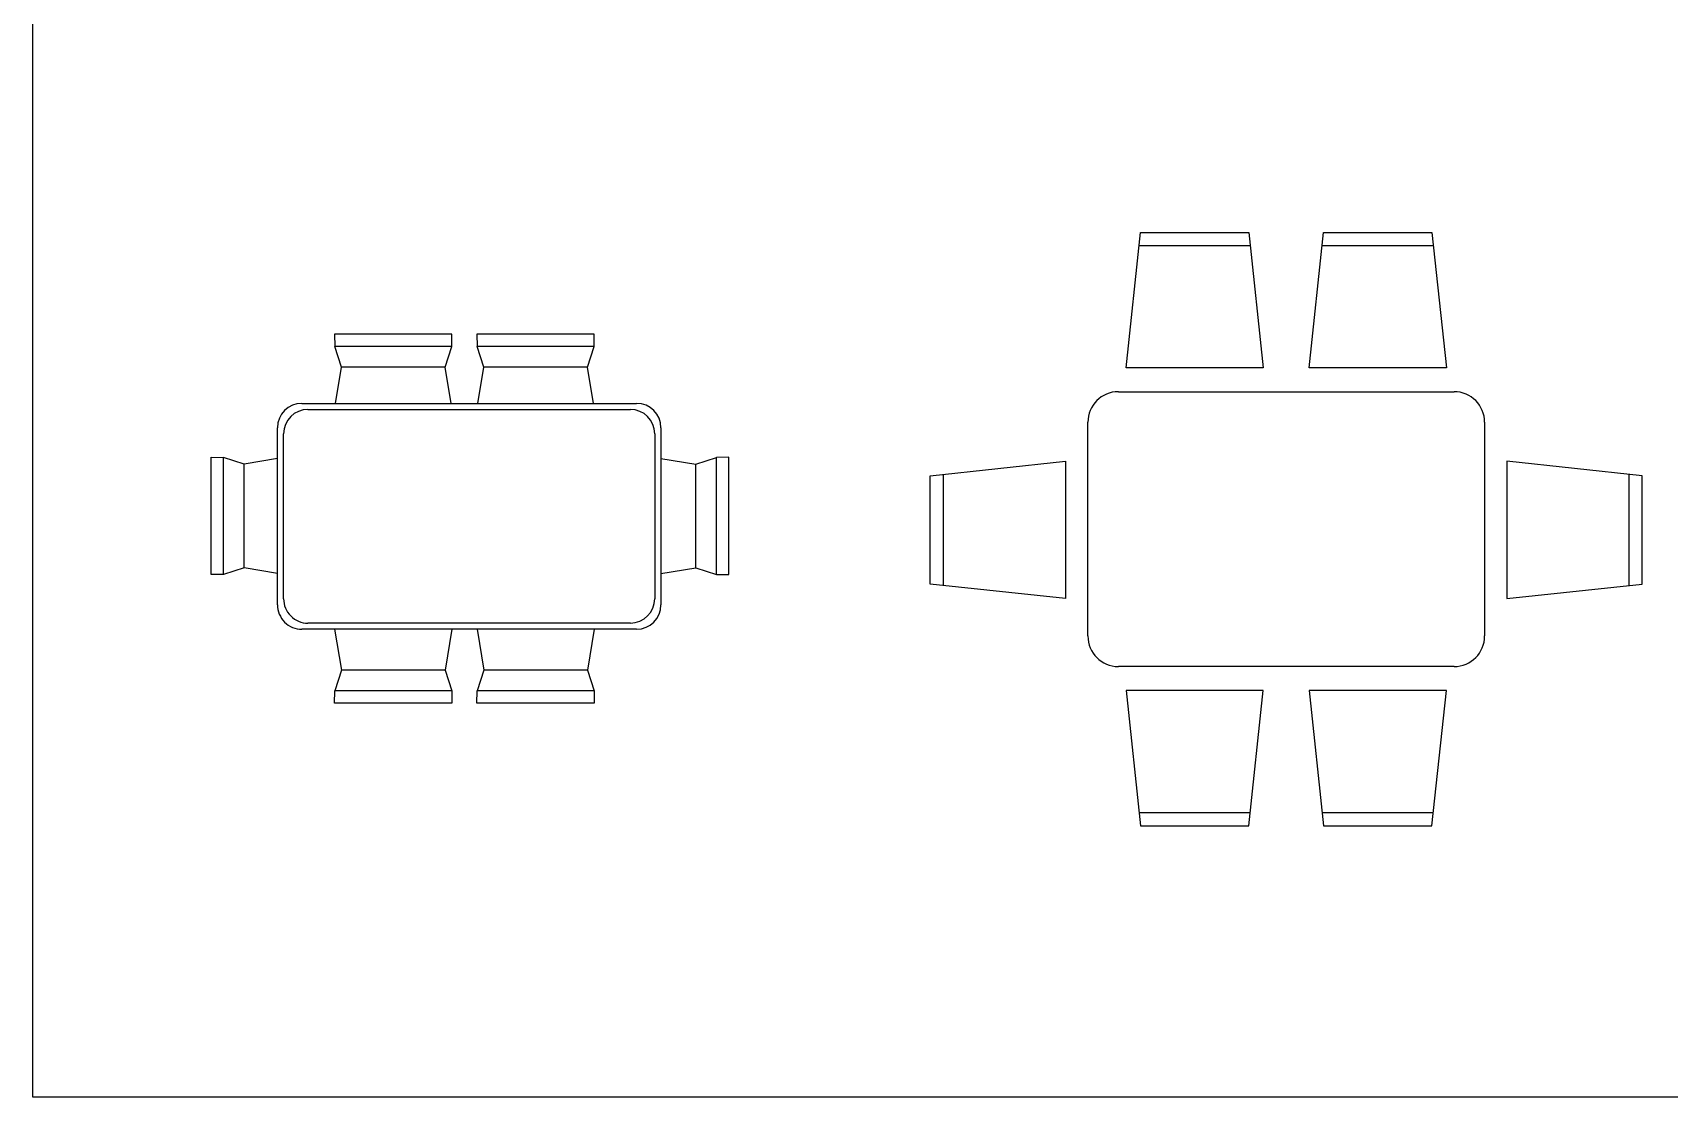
# Model space of a CAD drawing. Extents: x 15.9 to 33.1, y 12.3 to 21.3.
# Drawn here: x 15.93 to 21.29, y 12.34 to 15.83 of the extents above; entities that cross this region are included whole.
import ezdxf

# ---------------------------------------------------------------- set-up
doc = ezdxf.new("R2010")
doc.units = 0
doc.header["$LTSCALE"] = 0.5
doc.header["$MEASUREMENT"] = 0
doc.layers.get('0').update_dxf_attribs({"linetype": 'CONTINUOUS'})
doc.layers.add('Deftpoints', color=7, linetype='CONTINUOUS', plot=False)

# ---------------------------------------------------------------- blocks, each defined once
blk = doc.blocks.new('A$C6D1B16CF')
for p, q in [((0.6411, 1.5), (0.6886, 1.9429)), ((0.6886, 1.9429), (1.0435, 1.9429)), ((1.0435, 1.9429), (1.091, 1.5)), ((1.2411, 1.5), (1.2886, 1.9429)), ((1.2886, 1.9429), (1.6435, 1.9429)), ((1.6435, 1.9429), (1.691, 1.5)), ((0.684, 1.9), (1.0481, 1.9)), ((1.284, 1.9), (1.6481, 1.9)), ((1.091, 1.5), (0.6411, 1.5)), ((1.691, 1.5), (1.2411, 1.5)), ((0.6161, 1.4214), (1.7161, 1.4214)), ((0.5161, 0.6214), (0.5161, 1.3214)), ((1.8161, 1.3214), (1.8161, 0.6214)), ((0, 1.1464), (0.4429, 1.1939)), ((0.4429, 1.1939), (0.4429, 0.744)), ((2.3321, 1.1464), (1.8892, 1.1939)), ((1.8892, 1.1939), (1.8892, 0.744)), ((0, 0.7916), (0, 1.1464)), ((0.0429, 0.787), (0.0429, 1.151)), ((2.2892, 0.787), (2.2892, 1.151)), ((2.3321, 0.7916), (2.3321, 1.1464)), ((0.4429, 0.744), (0, 0.7916)), ((1.8892, 0.744), (2.3321, 0.7916)), ((1.7161, 0.5214), (0.6161, 0.5214)), ((1.091, 0.4429), (0.6411, 0.4429)), ((0.6411, 0.4429), (0.6886, 0)), ((1.0435, 0), (1.091, 0.4429)), ((1.691, 0.4429), (1.2411, 0.4429)), ((1.2411, 0.4429), (1.2886, 0)), ((1.6435, 0), (1.691, 0.4429)), ((0.684, 0.0429), (1.0481, 0.0429)), ((0.6886, 0), (1.0435, 0)), ((1.284, 0.0429), (1.6481, 0.0429)), ((1.2886, 0), (1.6435, 0))]:
    blk.add_line(p, q)
for centre, start, end in [((0.6161, 1.3214), 90, 180), ((1.7161, 1.3214), 0, 90), ((0.6161, 0.6214), 180, 270), ((1.7161, 0.6214), 270, 0)]:
    blk.add_arc(centre, 0.1, start, end)
blk = doc.blocks.new('A$C6C037A94')
for p, q in [((0.7877, 1.6959), (0.4032, 1.6959)), ((0.4032, 1.6959), (0.4039, 1.6557)), ((0.7877, 1.6557), (0.7877, 1.6959)), ((0.4258, 1.588), (0.4039, 1.6557)), ((0.7877, 1.6557), (0.4039, 1.6557)), ((0.7658, 1.588), (0.7877, 1.6557)), ((0.407, 1.4737), (0.4258, 1.588)), ((0.7658, 1.588), (0.4258, 1.588)), ((0.7847, 1.4737), (0.7658, 1.588)), ((0.307, 1.4737), (0.8868, 1.4737)), ((0.327, 1.4537), (0.8668, 1.4537)), ((0.227, 0.2974), (0.227, 1.3937)), ((0.247, 0.3174), (0.247, 1.3737)), ((0.9468, 1.3737), (0.9468, 0.3174)), ((0.9668, 1.3937), (0.9668, 0.2974)), ((0, 1.2552), (0, 0.8707)), ((0.0402, 1.2552), (0, 1.2552)), ((0.0402, 1.2552), (0.0402, 0.8714)), ((0.1079, 1.2333), (0.0402, 1.2552)), ((0.227, 1.2529), (0.1079, 1.2333)), ((0.1079, 1.2333), (0.1079, 0.8933)), ((0.9668, 1.2553), (1.1005, 1.2333)), ((1.1005, 1.2333), (1.1682, 1.2552)), ((1.1005, 1.2333), (1.1005, 0.8933)), ((1.1682, 1.2552), (1.2084, 1.2552)), ((1.1682, 1.2552), (1.1682, 0.8714)), ((1.2084, 1.2552), (1.2084, 0.8707)), ((0, 0.8707), (0.0402, 0.8714)), ((0.1079, 0.8933), (0.0402, 0.8714)), ((0.227, 0.8736), (0.1079, 0.8933)), ((0.9668, 0.8712), (1.1005, 0.8933)), ((1.1005, 0.8933), (1.1682, 0.8714)), ((1.2084, 0.8707), (1.1682, 0.8714)), ((0, 0.7888), (0, 0.4043)), ((0.0402, 0.7888), (0, 0.7888)), ((0.0402, 0.7888), (0.0402, 0.405)), ((0.1079, 0.7669), (0.0402, 0.7888)), ((0.227, 0.7865), (0.1079, 0.7669)), ((0.1079, 0.7669), (0.1079, 0.4269)), ((0.9668, 0.7889), (1.1005, 0.7669)), ((1.1005, 0.7669), (1.1682, 0.7888)), ((1.1005, 0.7669), (1.1005, 0.4269)), ((1.1682, 0.7888), (1.1682, 0.405)), ((1.1682, 0.7888), (1.2084, 0.7888)), ((1.2084, 0.7888), (1.2084, 0.4043)), ((0, 0.4043), (0.0402, 0.405)), ((0.1079, 0.4269), (0.0402, 0.405)), ((0.227, 0.4072), (0.1079, 0.4269)), ((0.9668, 0.4048), (1.1005, 0.4269)), ((1.1005, 0.4269), (1.1682, 0.405)), ((1.2084, 0.4043), (1.1682, 0.405)), ((0.8868, 0.2174), (0.307, 0.2174)), ((0.8668, 0.2374), (0.327, 0.2374)), ((0.4078, 0.2174), (0.4258, 0.1079)), ((0.7839, 0.2174), (0.7658, 0.1079)), ((0.4258, 0.1079), (0.4039, 0.0402)), ((0.7658, 0.1079), (0.4258, 0.1079)), ((0.7658, 0.1079), (0.7877, 0.0402)), ((0.4032, 0), (0.4039, 0.0402)), ((0.7877, 0), (0.4032, 0)), ((0.7877, 0.0402), (0.4039, 0.0402)), ((0.7877, 0.0402), (0.7877, 0))]:
    blk.add_line(p, q)
for centre, start, end in [((0.307, 1.3937), 90, 180), ((0.327, 1.3737), 90, 180), ((0.8668, 1.3737), 360, 90), ((0.8868, 1.3937), 360, 90), ((0.307, 0.2974), 180, 270), ((0.327, 0.3174), 180, 270), ((0.8668, 0.3174), 270, 0), ((0.8868, 0.2974), 270, 360)]:
    blk.add_arc(centre, 0.08, start, end)

msp = doc.modelspace()

# ---------------------------------------------------------------- linework, layer by layer
at = {"layer": 'Deftpoints'}
msp.add_lwpolyline([(15.9304, 21.3208), (33.1027, 21.3208), (33.1027, 12.3427), (15.9304, 12.3427)], close=True, dxfattribs=at)

# ---------------------------------------------------------------- block references
msp.add_blockref('A$C6D1B16CF', (18.8711, 13.2322))
at = {"rotation": 270}
msp.add_blockref('A$C6C037A94', (16.5148, 14.8424), dxfattribs=at)

doc.saveas('drawing.dxf')
